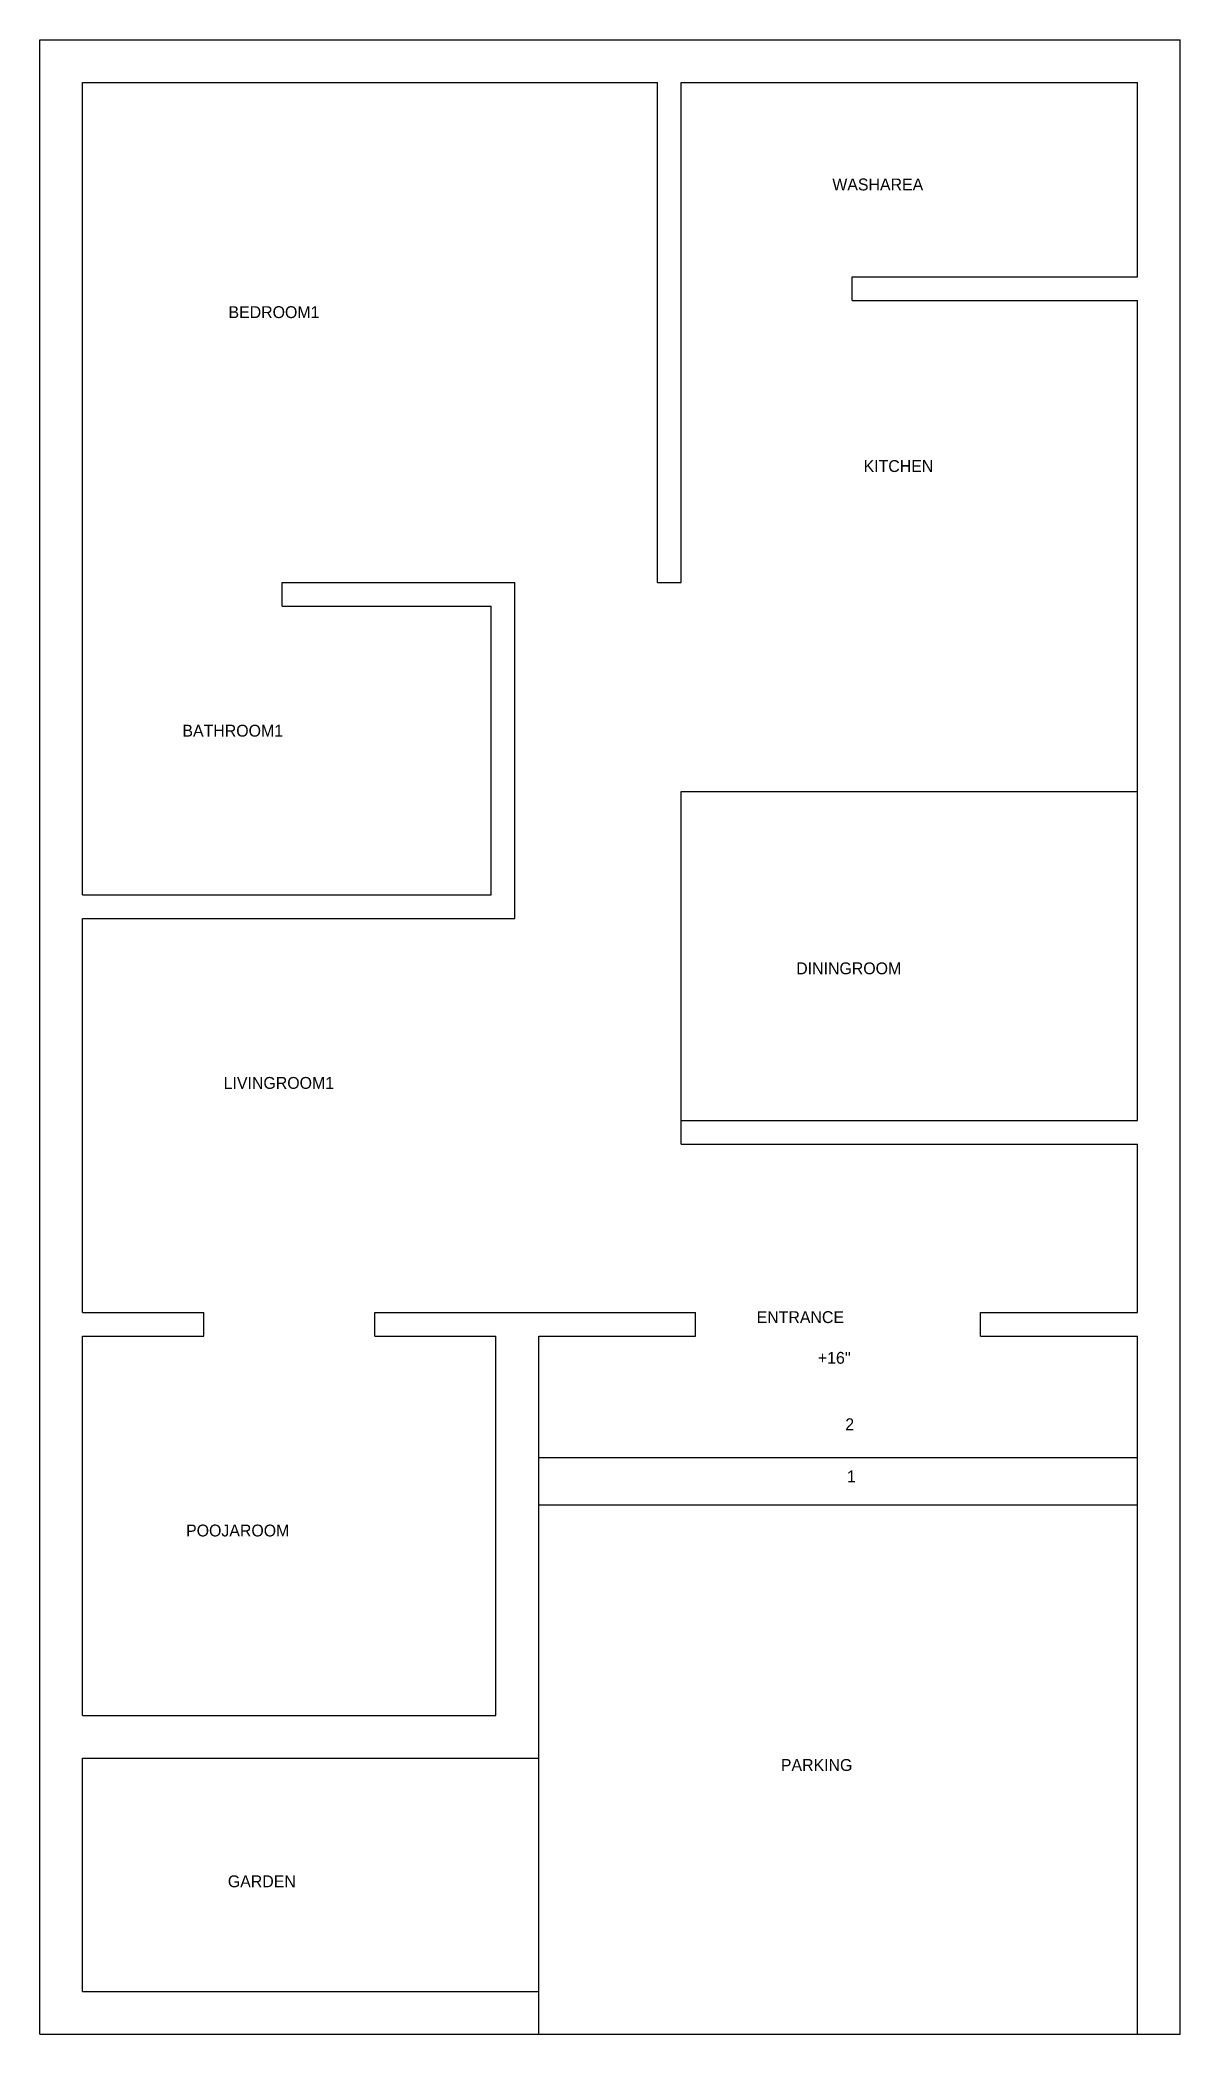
# Model space of a CAD drawing. Header units: metres. Extents: x 0 to 240, y 0 to 420.
import ezdxf

# ---------------------------------------------------------------- set-up
doc = ezdxf.new("R2010")
doc.units = ezdxf.units.M
for name, color, linetype in [('BathRoom1', 7, 'Continuous'), ('BedRoom1', 7, 'Continuous'), ('Boundary', 7, 'Continuous'), ('DiningRoom', 7, 'Continuous'), ('Entrance_Staircase', 7, 'Continuous'), ('Garden', 7, 'Continuous'), ('Kitchen', 7, 'Continuous'), ('LivingRoom1', 7, 'Continuous'), ('Parking', 7, 'Continuous'), ('PoojaRoom', 7, 'Continuous'), ('WashArea', 7, 'Continuous')]:
    doc.layers.add(name, color=color, linetype=linetype)

msp = doc.modelspace()

# ---------------------------------------------------------------- linework, layer by layer
at = {"layer": 'BathRoom1'}
for p, q in [((9, 239.93), (9, 305.72)), ((51, 300.72), (51, 305.72)), ((100, 234.93), (100, 305.72)), ((51, 300.72), (95, 300.72)), ((95, 239.93), (95, 300.72)), ((9, 239.93), (95, 239.93))]:
    msp.add_line(p, q, dxfattribs=at)
at = {"layer": 'BedRoom1'}
for p, q in [((9, 305.72), (9, 411)), ((9, 411), (130, 411)), ((130, 305.72), (130, 411)), ((51, 305.72), (100, 305.72)), ((130, 305.72), (135, 305.72))]:
    msp.add_line(p, q, dxfattribs=at)
at = {"layer": 'Boundary'}
for p, q in [((0, 0), (0, 420)), ((0, 420), (240, 420)), ((240, 0), (240, 420)), ((104.99, 0), (104.99, 9)), ((0, 0), (104.99, 0)), ((231, 0), (240, 0))]:
    msp.add_line(p, q, dxfattribs=at)
at = {"layer": 'DiningRoom'}
for p, q in [((135, 187.41), (135, 261.73)), ((135, 261.73), (231, 261.73)), ((231, 192.41), (231, 261.73)), ((135, 192.41), (231, 192.41))]:
    msp.add_line(p, q, dxfattribs=at)
at = {"layer": 'Entrance_Staircase'}
for p, q in [((135, 187.41), (231, 187.41)), ((231, 151.99), (231, 187.41)), ((138, 146.99), (138, 151.99)), ((198, 151.99), (231, 151.99)), ((198, 146.99), (198, 151.99)), ((105, 111.44), (105, 146.99)), ((105, 146.99), (138, 146.99)), ((198, 146.99), (231, 146.99)), ((231, 111.44), (231, 146.99)), ((105, 121.44), (231, 121.44)), ((105, 111.44), (231, 111.44))]:
    msp.add_line(p, q, dxfattribs=at)
at = {"layer": 'Garden'}
for p, q in [((9, 9), (9, 58.11)), ((9, 58.11), (105, 58.11)), ((105, 9), (105, 58.11)), ((9, 9), (105, 9))]:
    msp.add_line(p, q, dxfattribs=at)
at = {"layer": 'Kitchen'}
for p, q in [((135, 305.72), (135, 370.09)), ((171, 365.09), (231, 365.09)), ((231, 261.73), (231, 365.09))]:
    msp.add_line(p, q, dxfattribs=at)
at = {"layer": 'LivingRoom1'}
for p, q in [((9, 151.99), (9, 234.93)), ((9, 234.93), (100, 234.93)), ((9, 151.99), (34.5, 151.99)), ((70.5, 151.99), (138, 151.99))]:
    msp.add_line(p, q, dxfattribs=at)
at = {"layer": 'Parking'}
for p, q in [((105, 58.11), (105, 111.44)), ((231, 0), (231, 111.44)), ((104.99, 0), (231, 0))]:
    msp.add_line(p, q, dxfattribs=at)
at = {"layer": 'PoojaRoom'}
for p, q in [((34.5, 146.99), (34.5, 151.99)), ((70.5, 146.99), (70.5, 151.99)), ((9, 67.11), (9, 146.99)), ((9, 146.99), (34.5, 146.99)), ((70.5, 146.99), (96, 146.99)), ((96, 67.11), (96, 146.99)), ((9, 67.11), (96, 67.11))]:
    msp.add_line(p, q, dxfattribs=at)
at = {"layer": 'WashArea'}
for p, q in [((135, 370.09), (135, 411)), ((135, 411), (231, 411)), ((231, 370.09), (231, 411)), ((171, 370.09), (231, 370.09)), ((171, 365.09), (171, 370.09))]:
    msp.add_line(p, q, dxfattribs=at)

# ---------------------------------------------------------------- texts
at = {"layer": 'BathRoom1', "insert": (30, 275.76), "char_height": 2.5, "attachment_point": 1}
msp.add_mtext('BATHROOM1', dxfattribs=at)
at = {"layer": 'BedRoom1', "insert": (39.7, 363.91), "char_height": 2.5, "attachment_point": 1}
msp.add_mtext('BEDROOM1', dxfattribs=at)
at = {"layer": 'DiningRoom', "insert": (159.2, 225.71), "char_height": 2.5, "attachment_point": 1}
msp.add_mtext('DININGROOM', dxfattribs=at)
at = {"layer": 'Entrance_Staircase', "char_height": 2.5, "attachment_point": 1}
for s, insert in [('ENTRANCE', (150.87, 152.25)), ("+16''", (163.75, 143.68)), ('2', (169.53, 129.69)), ('1', (169.88, 118.71))]:
    msp.add_mtext(s, dxfattribs=dict(at, insert=insert))
at = {"layer": 'Garden', "insert": (39.56, 33.43), "char_height": 2.5, "attachment_point": 1}
msp.add_mtext('GARDEN', dxfattribs=at)
at = {"layer": 'Kitchen', "insert": (173.38, 331.49), "char_height": 2.5, "attachment_point": 1}
msp.add_mtext('KITCHEN', dxfattribs=at)
at = {"layer": 'LivingRoom1', "insert": (38.69, 201.58), "char_height": 2.5, "attachment_point": 1}
msp.add_mtext('LIVINGROOM1', dxfattribs=at)
at = {"layer": 'Parking', "insert": (155.97, 57.93), "char_height": 2.5, "attachment_point": 1}
msp.add_mtext('PARKING', dxfattribs=at)
at = {"layer": 'PoojaRoom', "insert": (30.77, 107.31), "char_height": 2.5, "attachment_point": 1}
msp.add_mtext('POOJAROOM', dxfattribs=at)
at = {"layer": 'WashArea', "insert": (166.8, 390.8), "char_height": 2.5, "attachment_point": 1}
msp.add_mtext('WASHAREA', dxfattribs=at)

doc.saveas('drawing.dxf')
